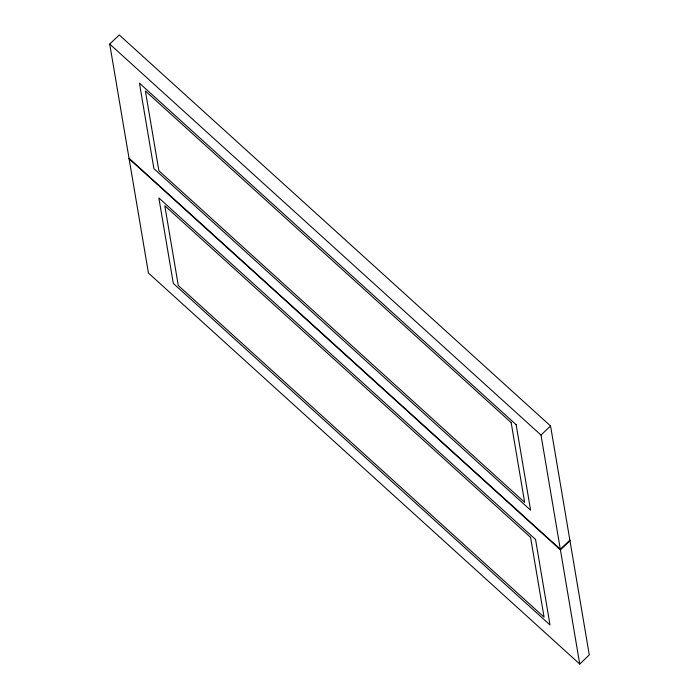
<?xml version="1.0" encoding="UTF-8"?>
<svg xmlns="http://www.w3.org/2000/svg" width="699" height="699" viewBox="0 0 699 699"><rect width="100%" height="100%" fill="white"/><g stroke="black" fill="none" stroke-linecap="round" stroke-linejoin="round"><path stroke-width="1.05" d="M109.717 44.063L119.267 34.95L550.559 425.962L589.283 654.937L579.733 664.05L148.441 273.038L109.717 44.063L541.009 435.075L579.733 664.05M541.009 435.075L550.559 425.962M569.868 540.161L560.318 549.274L129.027 158.262M569.973 540.738L560.415 549.851L129.132 158.839M516.133 424.677L139.442 83.155L153.902 168.66L530.593 510.183L516.133 424.677M511.161 422.589L145.383 90.975L158.874 170.739L524.652 502.363L511.161 422.589M535.548 539.445L158.848 197.931L173.317 283.436L550.008 624.958L535.548 539.445M530.576 537.365L164.798 205.751L178.289 285.515L544.067 617.138L530.576 537.365"/></g></svg>
